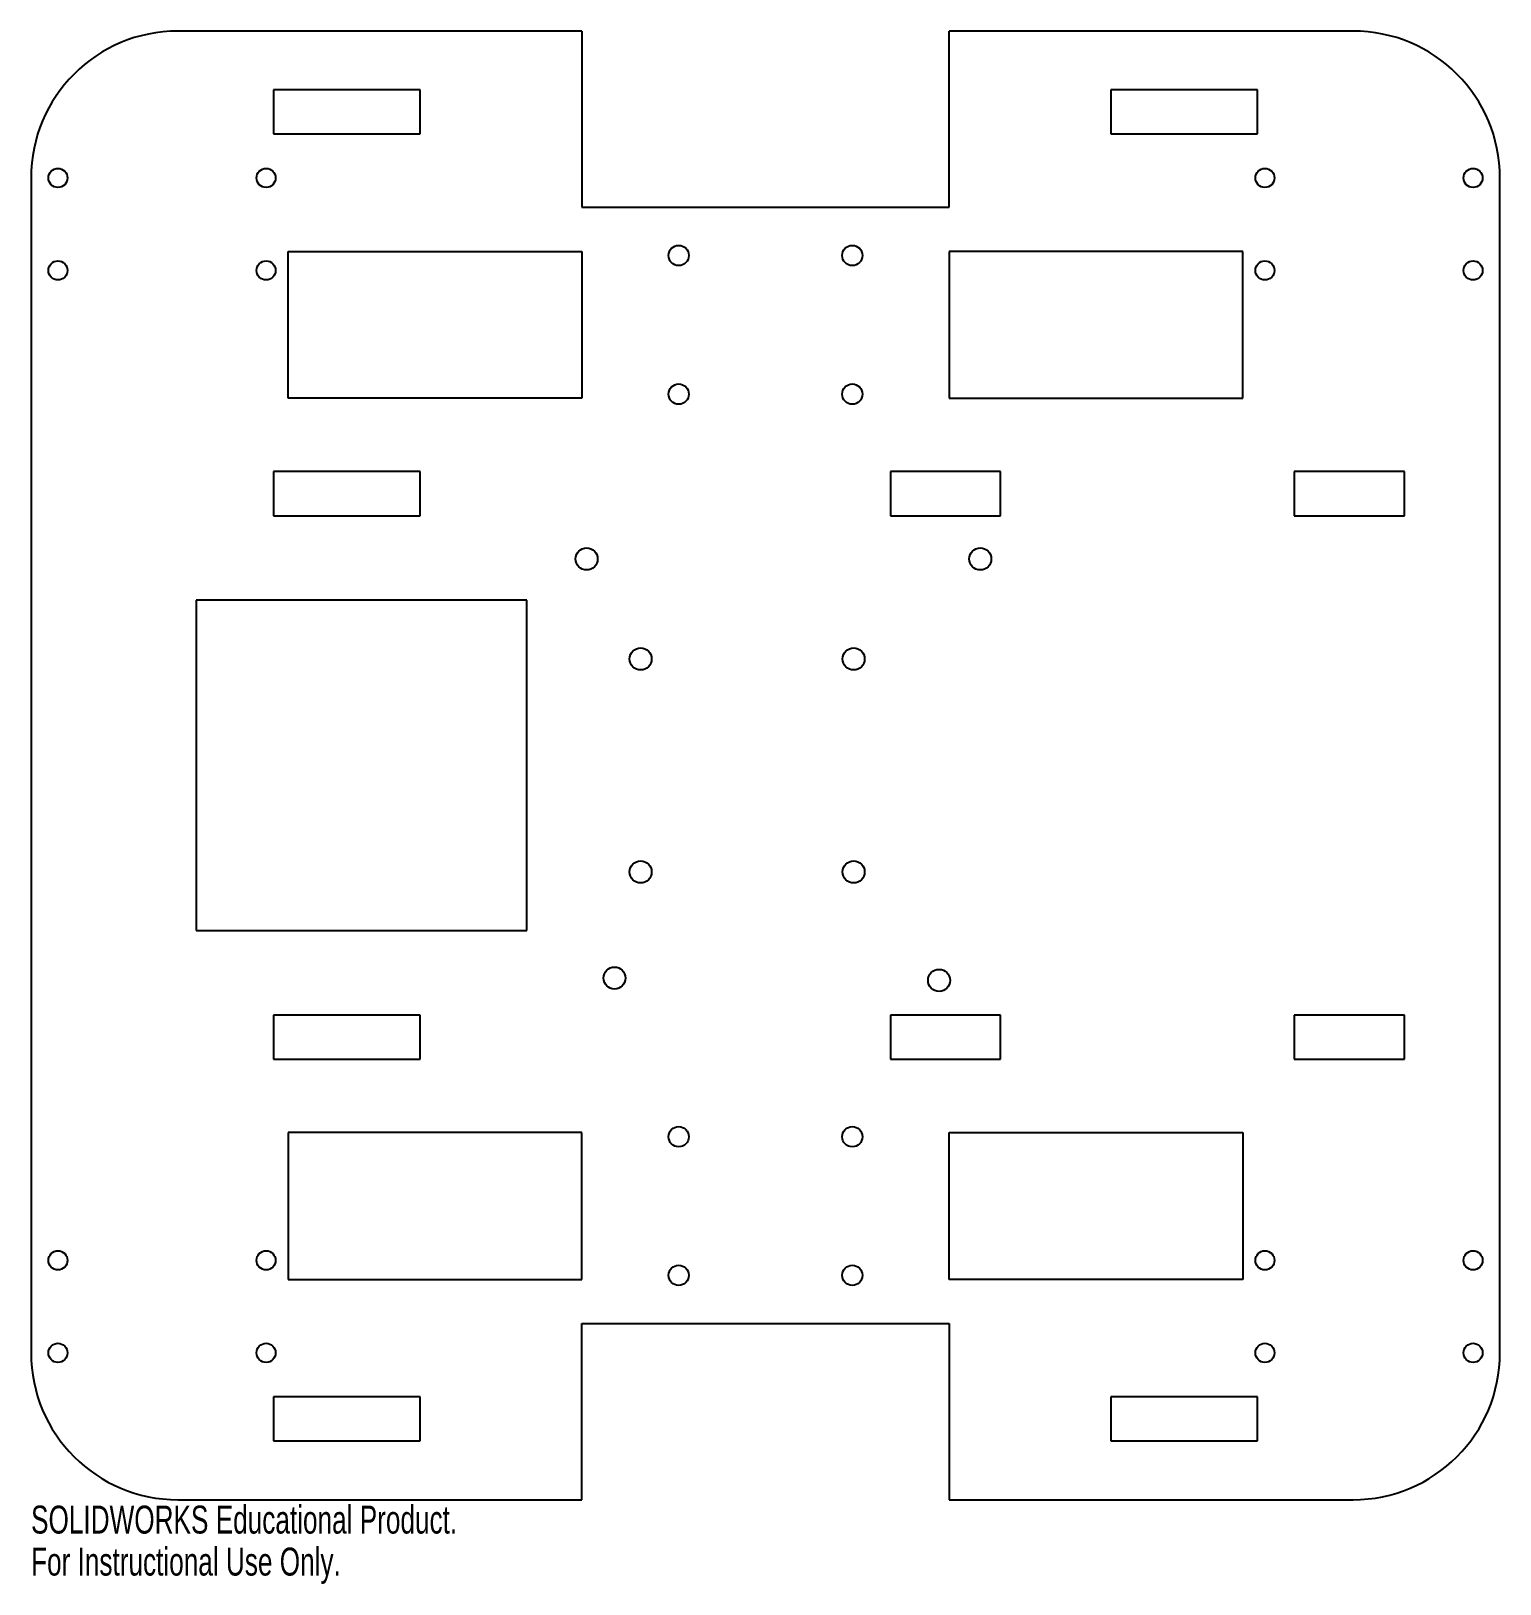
# Model space of a CAD drawing. Header units: inches. Extents: x -5 to 5, y -5.6 to 5.
import ezdxf

# ---------------------------------------------------------------- set-up
doc = ezdxf.new("R2010")
doc.units = ezdxf.units.IN
doc.header["$MEASUREMENT"] = 0
doc.styles.add('SLDTEXTSTYLE0', font='TXT', dxfattribs={"width": 0.7})

msp = doc.modelspace()

# ---------------------------------------------------------------- linework, layer by layer
at = {"color": 7, "linetype": 'Continuous', "lineweight": 25}
for p, q in [((-1.25, 5), (-4, 5)), ((-1.25, 5), (-1.25, 3.8)), ((1.25, 3.8), (1.25, 5)), ((4, 5), (1.25, 5)), ((-2.35, 4.6), (-3.35, 4.6)), ((-3.35, 4.6), (-3.35, 4.3)), ((-2.35, 4.3), (-2.35, 4.6)), ((2.35, 4.6), (2.35, 4.3)), ((3.35, 4.6), (2.35, 4.6)), ((3.35, 4.3), (3.35, 4.6)), ((-3.35, 4.3), (-2.35, 4.3)), ((2.35, 4.3), (3.35, 4.3)), ((-5, 4), (-5, -4)), ((5, -4), (5, 4)), ((-1.25, 3.8), (1.25, 3.8)), ((-3.25, 3.5), (-1.25, 3.5)), ((-3.25, 2.5), (-3.25, 3.5)), ((-1.25, 3.5), (-1.25, 2.5)), ((1.25, 3.5), (1.25, 2.5)), ((3.25, 3.5), (1.25, 3.5)), ((3.25, 2.5), (3.25, 3.5)), ((-1.25, 2.5), (-3.25, 2.5)), ((1.25, 2.5), (3.25, 2.5)), ((-2.35, 2), (-3.35, 2)), ((-3.35, 2), (-3.35, 1.7)), ((-2.35, 1.7), (-2.35, 2)), ((0.85, 2), (0.85, 1.7)), ((1.6, 2), (0.85, 2)), ((1.6, 1.7), (1.6, 2)), ((3.6, 2), (3.6, 1.7)), ((4.35, 2), (3.6, 2)), ((4.35, 1.7), (4.35, 2)), ((-3.35, 1.7), (-2.35, 1.7)), ((0.85, 1.7), (1.6, 1.7)), ((3.6, 1.7), (4.35, 1.7)), ((-1.625, 1.125), (-3.875, 1.125)), ((-3.875, 1.125), (-3.875, -1.125)), ((-1.625, -1.125), (-1.625, 1.125)), ((-3.875, -1.125), (-1.625, -1.125)), ((-3.35, -1.7), (-3.35, -2)), ((-2.35, -1.7), (-3.35, -1.7)), ((-2.35, -2), (-2.35, -1.7)), ((0.85, -1.7), (0.85, -2)), ((1.6, -1.7), (0.85, -1.7)), ((1.6, -2), (1.6, -1.7)), ((3.6, -1.7), (3.6, -2)), ((4.35, -1.7), (3.6, -1.7)), ((4.35, -2), (4.35, -1.7)), ((-3.35, -2), (-2.35, -2)), ((0.85, -2), (1.6, -2)), ((3.6, -2), (4.35, -2)), ((-1.25, -2.5), (-3.25, -2.5)), ((-3.25, -2.5), (-3.25, -3.5)), ((-1.25, -3.5), (-1.25, -2.5)), ((1.25, -2.5), (3.25, -2.5)), ((1.25, -3.5), (1.25, -2.5)), ((3.25, -2.5), (3.25, -3.5)), ((-3.25, -3.5), (-1.25, -3.5)), ((3.25, -3.5), (1.25, -3.5)), ((-1.25, -3.8), (1.25, -3.8)), ((-1.25, -5), (-1.25, -3.8)), ((1.25, -3.8), (1.25, -5)), ((-2.35, -4.3), (-3.35, -4.3)), ((-3.35, -4.3), (-3.35, -4.6)), ((-2.35, -4.6), (-2.35, -4.3)), ((2.35, -4.3), (2.35, -4.6)), ((3.35, -4.3), (2.35, -4.3)), ((3.35, -4.6), (3.35, -4.3)), ((-3.35, -4.6), (-2.35, -4.6)), ((2.35, -4.6), (3.35, -4.6)), ((-4, -5), (-1.25, -5)), ((1.25, -5), (4, -5))]:
    msp.add_line(p, q, dxfattribs=at)
for centre, radius in [((-4.817, 4), 0.065), ((-3.4, 4), 0.065), ((3.4, 4), 0.065), ((4.817, 4), 0.065), ((-0.591, 3.472), 0.0689), ((0.591, 3.472), 0.0689), ((-4.817, 3.37), 0.065), ((-3.4, 3.37), 0.065), ((3.4, 3.37), 0.065), ((4.817, 3.37), 0.065), ((-0.591, 2.528), 0.0689), ((0.591, 2.528), 0.0689), ((-1.218, 1.406), 0.075), ((1.462, 1.406), 0.075), ((-0.85, 0.725), 0.075), ((0.6, 0.725), 0.075), ((-0.85, -0.725), 0.075), ((0.6, -0.725), 0.075), ((-1.028, -1.448), 0.075), ((1.182, -1.464), 0.075), ((-0.591, -2.528), 0.0689), ((0.591, -2.528), 0.0689), ((-4.817, -3.37), 0.065), ((-3.4, -3.37), 0.065), ((3.4, -3.37), 0.065), ((4.817, -3.37), 0.065), ((-0.591, -3.472), 0.0689), ((0.591, -3.472), 0.0689), ((-4.817, -4), 0.065), ((-3.4, -4), 0.065), ((3.4, -4), 0.065), ((4.817, -4), 0.065)]:
    msp.add_circle(centre, radius, dxfattribs=at)
for centre, start, end in [((-4, 4), 90, 180), ((4, 4), 0, 90), ((-4, -4), 180, 270), ((4, -4), 270, 0)]:
    msp.add_arc(centre, 1, start, end, dxfattribs=at)

# ---------------------------------------------------------------- texts
at = {"color": 7, "linetype": 'Continuous', "char_height": 0.1903, "attachment_point": 1, "style": 'SLDTEXTSTYLE0'}
for s, insert in [('SOLIDWORKS Educational Product.', (-5, -5.04)), ('For Instructional Use Only.', (-5, -5.326))]:
    msp.add_mtext(s, dxfattribs=dict(at, insert=insert))

doc.saveas('drawing.dxf')
